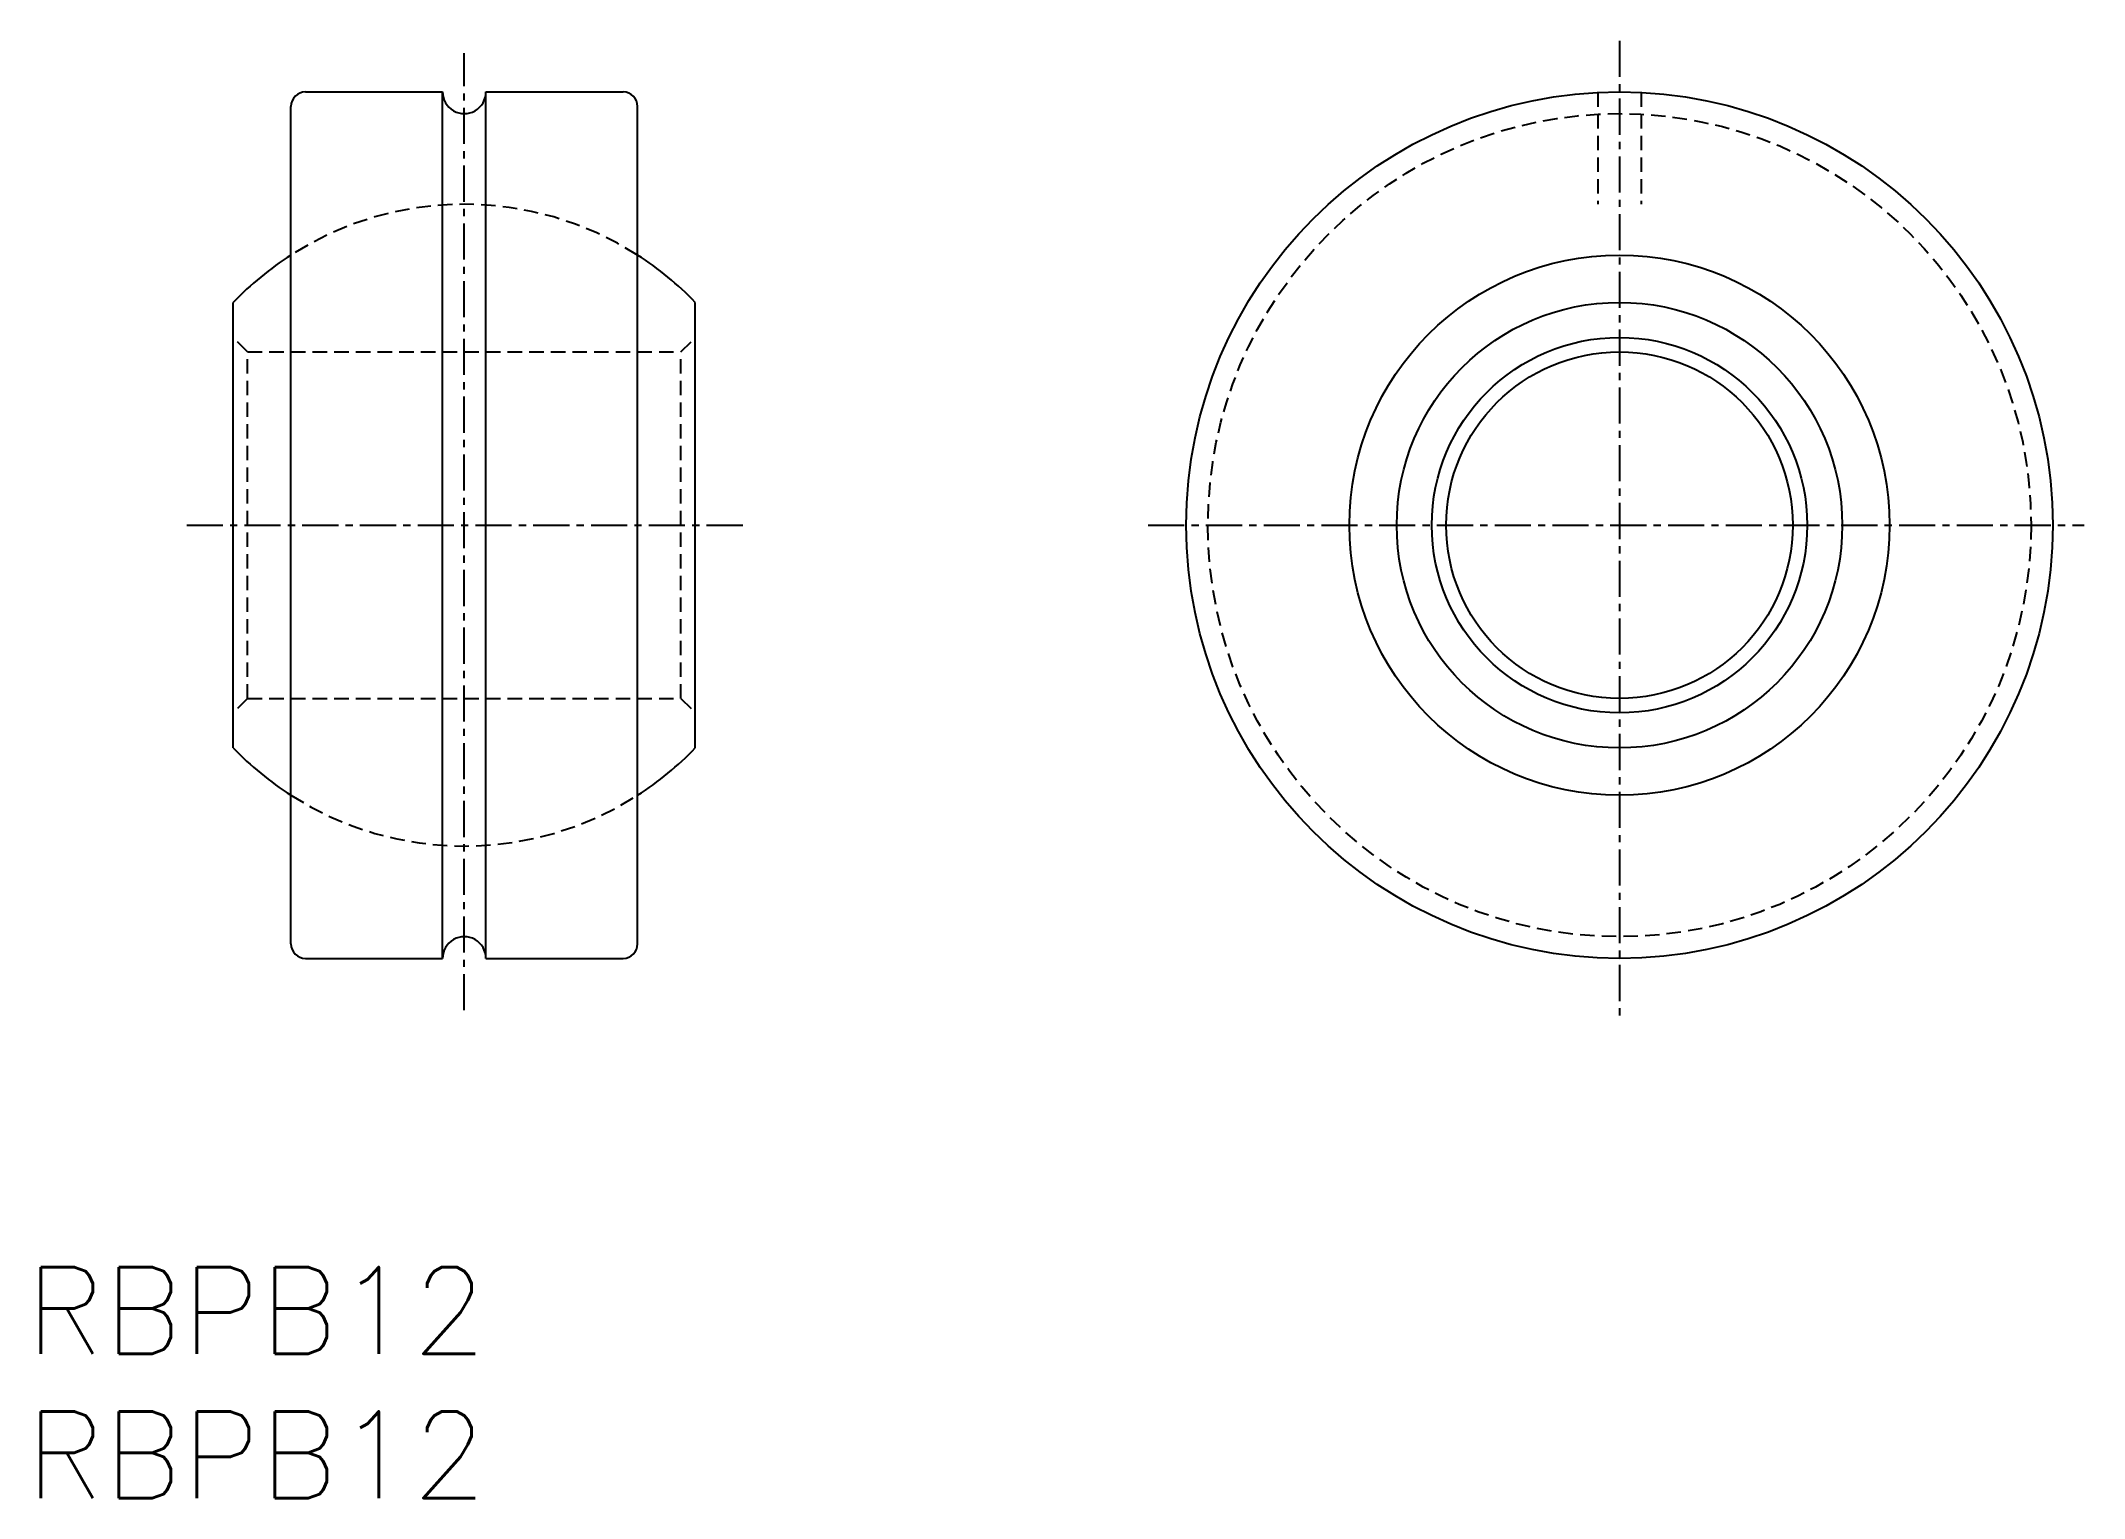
# Model space of a CAD drawing. Extents: x 125.2 to 195.9, y 80.1 to 130.5.
import ezdxf
from ezdxf.enums import TextEntityAlignment as Align

# ---------------------------------------------------------------- set-up
doc = ezdxf.new("R2010")
doc.units = 0
doc.linetypes.add('CENTER', pattern=[2, 1.25, -0.25, 0.25, -0.25])
doc.linetypes.add('DASHED', pattern=[0.75, 0.5, -0.25])
doc.layers.get('0').update_dxf_attribs({"linetype": 'CONTINUOUS'})
doc.layers.add('CENTER', color=1, linetype='CENTER')
doc.styles.get("Standard").update_dxf_attribs({"font": 'txt.shx', "bigfont": 'extfont.shx'})

msp = doc.modelspace()

# ---------------------------------------------------------------- linework, layer by layer
at = {"color": 7, "linetype": 'CONTINUOUS'}
for p, q in [((133.835, 99.26), (133.835, 128.26)), ((134.335, 128.76), (139.085, 128.76)), ((139.085, 98.76), (139.085, 128.76)), ((140.585, 128.76), (145.335, 128.76)), ((140.585, 98.76), (140.585, 128.76)), ((145.835, 99.26), (145.835, 128.26)), ((131.835, 106.048), (131.835, 121.473)), ((147.835, 106.048), (147.835, 121.473)), ((134.335, 98.76), (139.085, 98.76)), ((140.585, 98.76), (145.335, 98.76))]:
    msp.add_line(p, q, dxfattribs=at)
at = {"color": 3, "linetype": 'DASHED'}
for p, q in [((179.085, 128.742), (179.085, 124.873)), ((180.585, 128.742), (180.585, 124.873)), ((132.335, 119.76), (131.835, 120.26)), ((132.335, 107.76), (132.335, 119.76)), ((132.335, 119.76), (147.335, 119.76)), ((147.335, 119.76), (147.835, 120.26)), ((147.335, 107.76), (147.335, 119.76)), ((132.335, 107.76), (131.835, 107.26)), ((132.335, 107.76), (147.335, 107.76)), ((147.335, 107.76), (147.835, 107.26))]:
    msp.add_line(p, q, dxfattribs=at)
at = {"color": 7, "linetype": 'CONTINUOUS'}
for radius in [15, 9.353, 7.713, 6.5, 6]:
    msp.add_circle((179.835, 113.76), radius, dxfattribs=at)
at = {"color": 3, "linetype": 'DASHED'}
msp.add_circle((179.835, 113.76), 14.25, dxfattribs=at)
at = {"color": 7, "linetype": 'CONTINUOUS'}
for centre, radius, start, end in [((134.335, 128.26), 0.5, 90, 180.00001), ((139.835, 128.76), 0.75, 179.99999, 0.00001), ((145.335, 128.26), 0.5, 0, 90), ((139.835, 113.76), 11.113, 122.67905, 136.04705), ((139.835, 113.76), 11.113, 43.95295, 57.32096), ((139.835, 113.76), 11.113, 223.95295, 237.32095), ((139.835, 113.76), 11.113, 302.67904, 316.04705), ((134.335, 99.26), 0.5, 179.99999, 270), ((139.835, 98.76), 0.75, 0, 180.00001), ((145.335, 99.26), 0.5, 270, 0)]:
    msp.add_arc(centre, radius, start, end, dxfattribs=at)
at = {"color": 3, "linetype": 'DASHED'}
for start, end in [(57.32096, 122.67905), (237.32095, 302.67904)]:
    msp.add_arc((139.835, 113.76), 11.113, start, end, dxfattribs=at)
at = {"layer": 'CENTER', "color": 1, "linetype": 'CENTER'}
for p, q in [((179.835, 130.531), (179.835, 96.625)), ((139.835, 96.961), (139.835, 130.1)), ((130.225, 113.76), (149.475, 113.76)), ((163.516, 113.76), (195.923, 113.76))]:
    msp.add_line(p, q, dxfattribs=at)

# ---------------------------------------------------------------- texts
at = {"color": 7, "linetype": 'CONTINUOUS'}
for p in [(124.661, 86.569), (124.661, 81.569)]:
    msp.add_text('RBPB12', height=3, dxfattribs=at).set_placement(p, align=Align.MIDDLE_LEFT)

doc.saveas('drawing.dxf')
